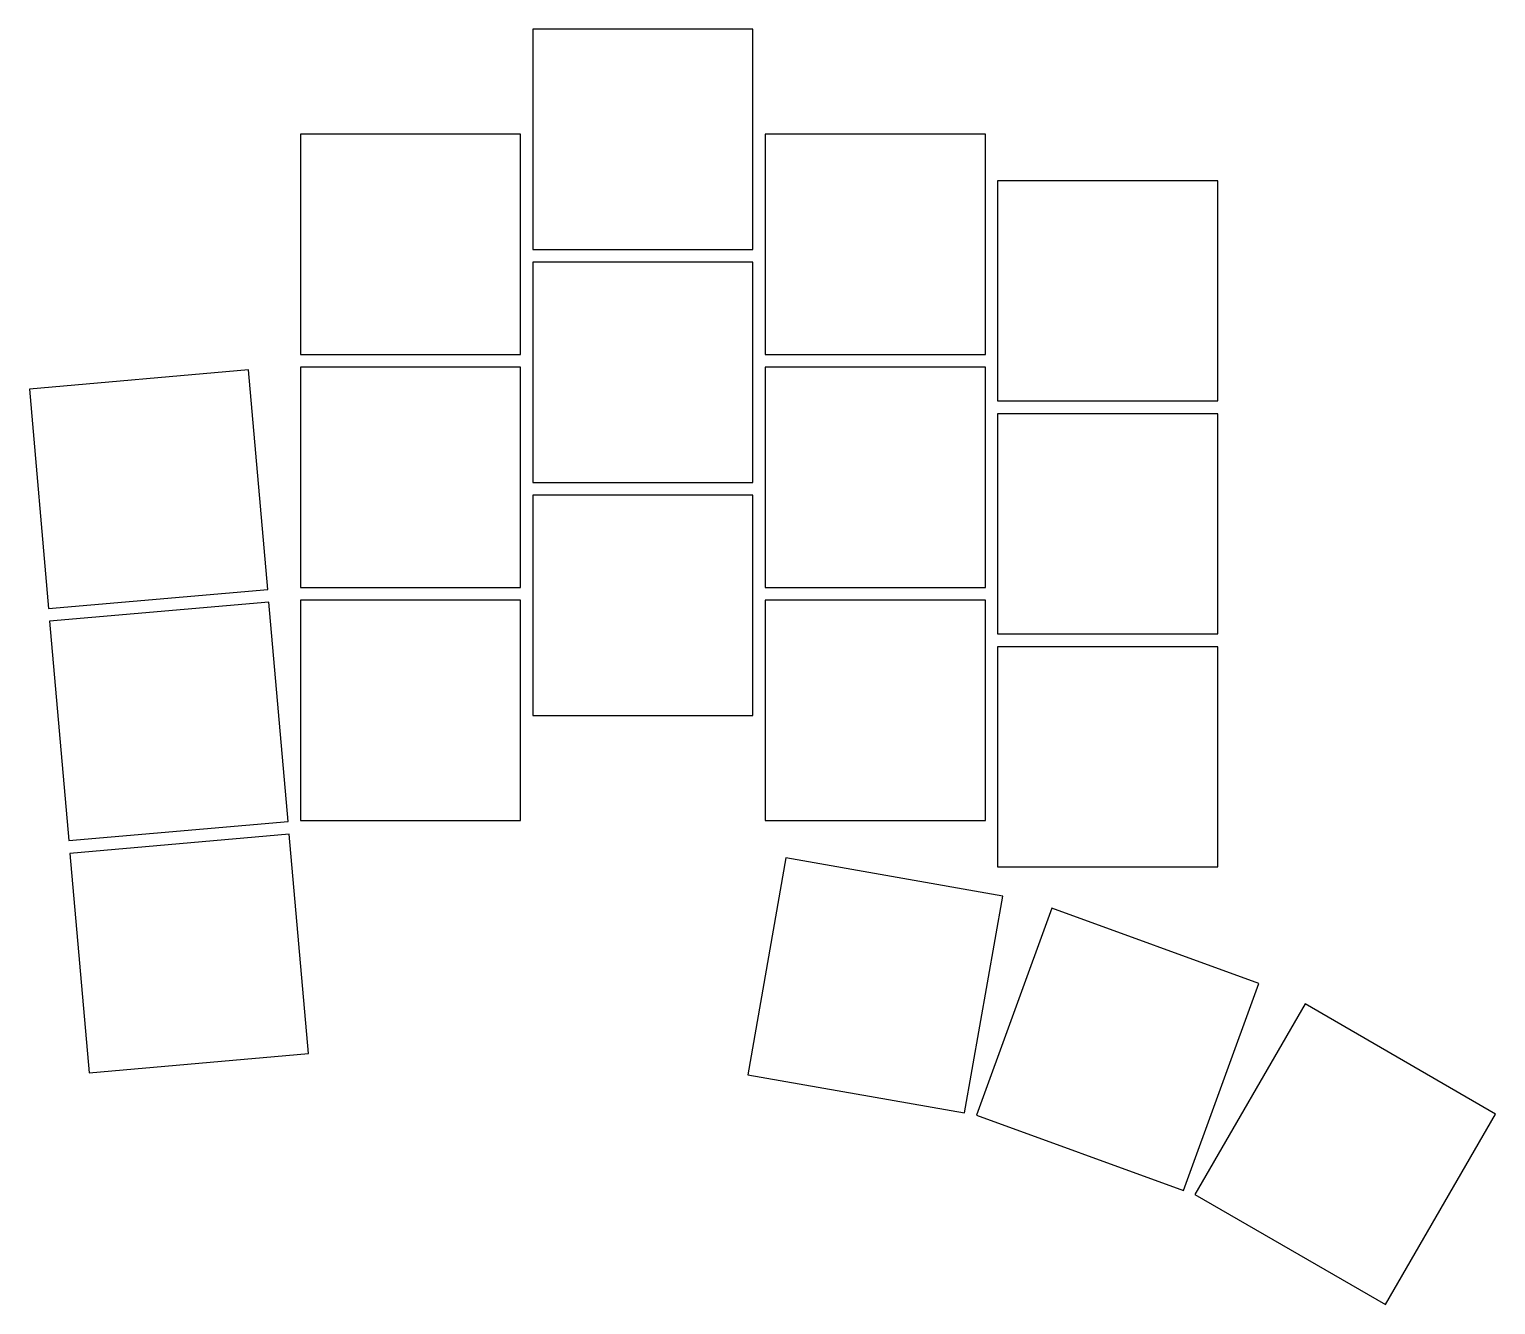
# Model space of a CAD drawing. Header units: millimetres. Extents: x -13 to 107, y -29 to 76.
import ezdxf

# ---------------------------------------------------------------- set-up
doc = ezdxf.new("R2010")
doc.units = ezdxf.units.MM
doc.layers.add('black', color=7, linetype='CONTINUOUS')

msp = doc.modelspace()

# ---------------------------------------------------------------- linework, layer by layer
at = {"layer": 'black'}
for p, q in [((46.09, 75.56), (28.09, 75.56)), ((28.09, 75.56), (28.09, 57.56)), ((46.09, 57.56), (46.09, 75.56)), ((27.09, 66.98), (9.09, 66.98)), ((9.09, 66.98), (9.09, 48.98)), ((27.09, 48.98), (27.09, 66.98)), ((65.09, 66.98), (47.09, 66.98)), ((47.09, 66.98), (47.09, 48.98)), ((65.09, 48.98), (65.09, 66.98)), ((84.09, 63.17), (66.09, 63.17)), ((66.09, 63.17), (66.09, 45.17)), ((84.09, 45.17), (84.09, 63.17)), ((28.09, 57.56), (46.09, 57.56)), ((46.09, 56.51), (28.09, 56.51)), ((28.09, 56.51), (28.09, 38.51)), ((46.09, 38.51), (46.09, 56.51)), ((9.09, 48.98), (27.09, 48.98)), ((47.09, 48.98), (65.09, 48.98)), ((4.86, 47.71), (-13.07, 46.14)), ((6.43, 29.77), (4.86, 47.71)), ((27.09, 47.93), (9.09, 47.93)), ((9.09, 47.93), (9.09, 29.93)), ((27.09, 29.93), (27.09, 47.93)), ((65.09, 47.93), (47.09, 47.93)), ((47.09, 47.93), (47.09, 29.93)), ((65.09, 29.93), (65.09, 47.93)), ((-13.07, 46.14), (-11.5, 28.2)), ((66.09, 45.17), (84.09, 45.17)), ((84.09, 44.12), (66.09, 44.12)), ((66.09, 44.12), (66.09, 26.12)), ((84.09, 26.12), (84.09, 44.12)), ((28.09, 38.51), (46.09, 38.51)), ((46.09, 37.46), (28.09, 37.46)), ((28.09, 37.46), (28.09, 19.46)), ((46.09, 19.46), (46.09, 37.46)), ((-11.5, 28.2), (6.43, 29.77)), ((9.09, 29.93), (27.09, 29.93)), ((27.09, 28.88), (9.09, 28.88)), ((9.09, 28.88), (9.09, 10.88)), ((27.09, 10.88), (27.09, 28.88)), ((47.09, 29.93), (65.09, 29.93)), ((65.09, 28.88), (47.09, 28.88)), ((47.09, 28.88), (47.09, 10.88)), ((65.09, 10.88), (65.09, 28.88)), ((6.52, 28.73), (-11.41, 27.16)), ((8.09, 10.8), (6.52, 28.73)), ((-11.41, 27.16), (-9.84, 9.23)), ((66.09, 26.12), (84.09, 26.12)), ((84.09, 25.07), (66.09, 25.07)), ((66.09, 25.07), (66.09, 7.07)), ((84.09, 7.07), (84.09, 25.07)), ((28.09, 19.46), (46.09, 19.46)), ((-9.84, 9.23), (8.09, 10.8)), ((9.09, 10.88), (27.09, 10.88)), ((47.09, 10.88), (65.09, 10.88)), ((8.18, 9.75), (-9.75, 8.18)), ((9.75, -8.18), (8.18, 9.75)), ((-9.75, 8.18), (-8.18, -9.75)), ((48.79, 7.81), (45.66, -9.92)), ((66.51, 4.68), (48.79, 7.81)), ((66.09, 7.07), (84.09, 7.07)), ((63.39, -13.04), (66.51, 4.68)), ((70.53, 3.7), (64.37, -13.22)), ((87.44, -2.46), (70.53, 3.7)), ((81.29, -19.37), (87.44, -2.46)), ((91.23, -4.13), (82.23, -19.71)), ((106.81, -13.13), (91.23, -4.13)), ((-8.18, -9.75), (9.75, -8.18)), ((45.66, -9.92), (63.39, -13.04)), ((97.81, -28.71), (106.81, -13.13)), ((64.37, -13.22), (81.29, -19.37)), ((82.23, -19.71), (97.81, -28.71))]:
    msp.add_line(p, q, dxfattribs=at)

doc.saveas('drawing.dxf')
